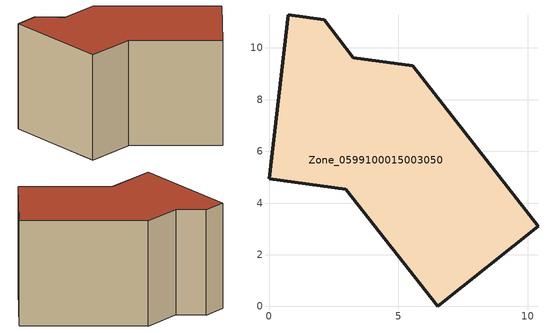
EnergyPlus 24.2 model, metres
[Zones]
Zone_0599100015003050
 floor ground (C_G): 0,4.94 0.74,11.29 2.14,11.1 3.25,9.62 5.55,9.3 10.4,3.1 6.52,0 2.96,4.52 z0.75
 wall outside (C_F): 3.25,9.62 2.14,11.1 0.74,11.29 0,4.94 2.96,4.52 6.52,0 10.4,3.1 5.55,9.3 3.25,9.62 z0.75:7.8
 roof outside (C_R): 10.4,3.1 5.55,9.3 3.25,9.62 2.14,11.1 0.74,11.29 0,4.94 2.96,4.52 6.52,0 z7.8
[BUILDING]
Pand.0599100015003050: North Axis=0; Terrain=City; Loads Convergence Tolerance Value=0.04; Temperature Convergence Tolerance Value=0.4; Solar Distribution=FullExterior; Maximum Number of Warmup Days=25; Minimum Number of Warmup Days=1
[Site:Location]
Rotterdam.The.Hague.AP_ZH_NLD Design_Conditions: Latitude=51.96; Longitude=4.45; Time Zone=1; Elevation=-4.5
[SITE:GROUNDTEMPERATURE:BUILDINGSURFACE]
18, 18, 18, 18, 18, 18, 18, 18, 18, 18, 18, 18
[MATERIAL] Thermal Absorptance=0.9; Solar Absorptance=0.7; Visible Absorptance=0.7
Name | Roughness | Thickness | Conductivity | Density | Specific Heat
G.TC.1975-1991 | MediumSmooth | 0.15 | 0.288461 | 540 | 1210
F.TC.1975-1991 | Rough | 0.3 | 0.230769 | 1920 | 840
R.TC.1975-1991 | MediumRough | 0.2 | 0.153846 | 1500 | 1000
[CONSTRUCTION]
C_G: G.TC.1975-1991
C_F: F.TC.1975-1991
C_R: R.TC.1975-1991
[ZONE]
Zone_0599100015003050: Type=1; Multiplier=1; Ceiling Height=Autocalculate; Volume=Autocalculate; Floor Area=autocalculate; Part of Total Floor Area=Yes
[ZONEINFILTRATION:DESIGNFLOWRATE]
Infil_Zone_0599100015003050: Zone or ZoneList or Space or SpaceList=Zone_0599100015003050; Schedule=AlwaysOn; Design Flow Rate Calculation Method=Flow/Area; Flow Rate per Floor Area=0.003; Constant Term Coefficient=1; Temperature Term Coefficient=0; Velocity Term Coefficient=0; Velocity Squared Term Coefficient=0
[HVACTEMPLATE:ZONE:IDEALLOADSAIRSYSTEM]
Zone_0599100015003050: Maximum Heating Supply Air Temperature=50; Minimum Cooling Supply Air Temperature=13; Maximum Heating Supply Air Humidity Ratio=0.0156; Minimum Cooling Supply Air Humidity Ratio=0.0077; Heating Limit=NoLimit; Cooling Limit=NoLimit; Dehumidification Control Type=ConstantSensibleHeatRatio; Cooling Sensible Heat Ratio=0.7; Dehumidification Setpoint=60; Humidification Control Type=None; Humidification Setpoint=30; Outdoor Air Method=None; Outdoor Air Flow Rate per Person=0.00944; Outdoor Air Flow Rate per Zone Floor Area=0; Outdoor Air Flow Rate per Zone=0; Demand Controlled Ventilation Type=None; Outdoor Air Economizer Type=NoEconomizer; Heat Recovery Type=None; Sensible Heat Recovery Effectiveness=0.7; Latent Heat Recovery Effectiveness=0.65
[ZONECONTROL:THERMOSTAT]
ThermostatControl_Zone_0599100015003050: Zone or ZoneList=Zone_0599100015003050; Control Type Schedule=DualSetpointControlType; Control 1=Thermostat_Zone_0599100015003050; Temperature Difference Between Cutout And Setpoint=0
[THERMOSTATSETPOINT:DUALSETPOINT]
Thermostat_Zone_0599100015003050: Heating Setpoint Temperature Schedule=HeatingSetpoint_Zone_0599100015003050; Cooling Setpoint Temperature Schedule=CoolingSetpoint_Zone_0599100015003050
[SCHEDULE:COMPACT]
HeatingSetpoint_Zone_0599100015003050: Through: 12/31, For: AllDays, Until: 24:00, 21
CoolingSetpoint_Zone_0599100015003050: Through: 12/31, For: AllDays, Until: 24:00, 24
DualSetpointControlType: Through: 12/31, For: AllDays, Until: 24:00, 4
AlwaysOn: Through: 12/31, For: AllDays, Until: 24:00, 1
